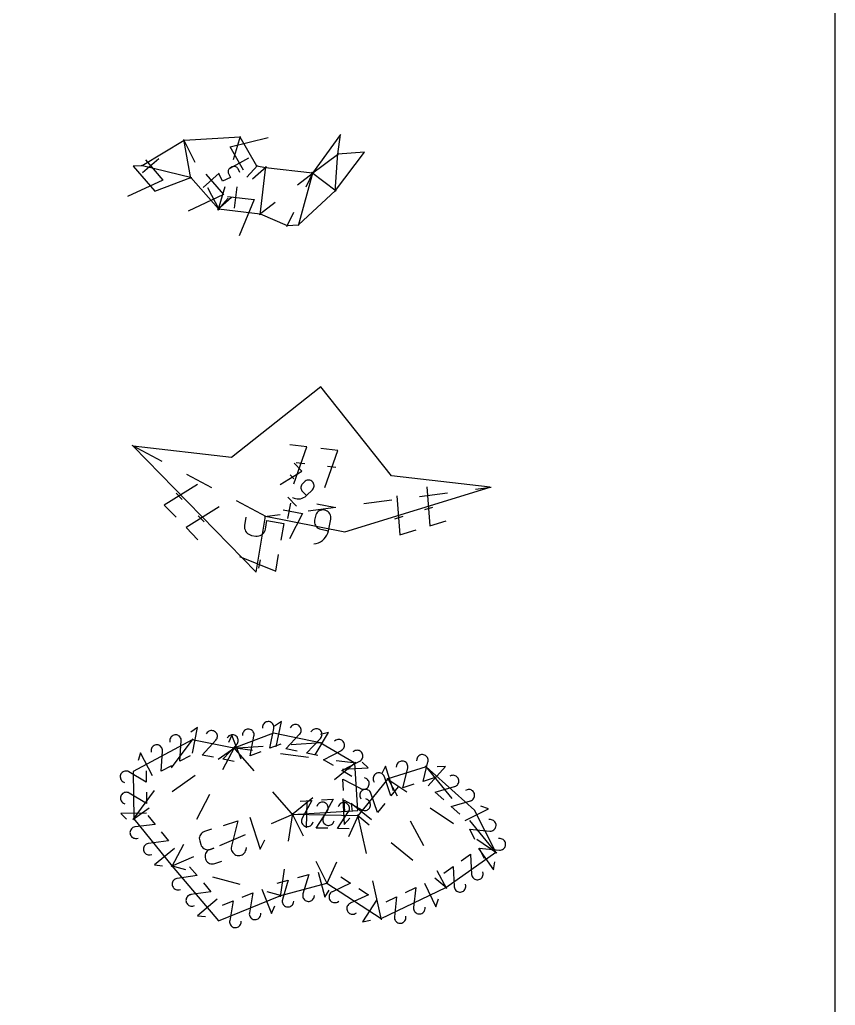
# Model space of a CAD drawing. Extents: x -2 to 214, y 3 to 282.
# Drawn here: x 198.3 to 214.39, y 183.94 to 203.37 of the extents above; entities that cross this region are included whole.
import ezdxf

# ---------------------------------------------------------------- set-up
doc = ezdxf.new("R2010")
doc.units = 0
doc.layers.add('Layer_1', color=7, linetype='CONTINUOUS')

msp = doc.modelspace()

# ---------------------------------------------------------------- linework, layer by layer
at = {"layer": 'Layer_1', "color": 5}
for points in [[(-1.511918, 3.023787), (214.388082, 3.023787), (214.388082, 282.423787), (-1.511918, 282.423787), (-1.511918, 3.023787)], [(200.970702, 199.987212), (201.677926, 200.25975), (202.224502, 199.6383), (203.046573, 199.542659), (203.579934, 199.309889), (203.799045, 199.326268), (204.529951, 200.005355), (205.103105, 200.755445), (204.578782, 200.715603), (204.633424, 201.10835), (204.07915, 200.344202), (203.152371, 200.452028), (202.977591, 200.479929), (202.654362, 201.052206), (201.546929, 200.98492), (200.71801, 200.491381), (200.541145, 200.48466), (200.970702, 199.987212)], [(200.541145, 194.963332), (202.96922, 192.481), (203.151126, 193.580644), (204.713963, 193.271018), (207.580198, 194.152324), (205.63774, 194.376126), (204.242373, 196.134896), (202.483603, 194.739529), (200.541145, 194.963332)], [(206.321691, 188.644073), (205.565491, 188.402057), (204.974613, 187.674181), (203.684004, 187.700255), (204.972503, 187.778525), (204.915657, 188.714318), (204.231416, 189.117091), (203.306669, 189.305986), (202.526596, 189.010058), (201.708459, 189.173553), (200.541145, 188.551073), (200.553189, 187.618731), (201.310233, 186.68502), (202.226153, 185.604395), (203.451894, 186.102051), (204.36315, 186.347916), (205.434512, 185.649797), (206.710509, 186.26501), (207.693154, 186.957354), (207.273309, 187.789906), (206.321691, 188.644073)]]:
    msp.add_lwpolyline(points, dxfattribs=at)
at = {"layer": 'Layer_1', "color": 1}
for points in [[(201.536956, 201.004743), (201.761044, 200.559393)], [(201.68187, 200.237913), (201.542985, 201.006757)], [(202.715664, 200.405846), (202.455568, 200.866341), (203.20442, 201.046727)], [(202.520116, 200.610637), (202.660818, 201.073436)], [(204.061342, 200.330965), (204.59659, 200.728842)], [(204.52843, 199.983215), (204.580306, 200.737739)], [(200.783363, 200.608856), (201.129018, 200.208569), (200.430327, 199.884299)], [(201.047244, 200.627264), (200.727066, 200.350788)], [(202.453324, 200.439741), (202.82166, 200.647785)], [(201.699498, 200.254547), (200.696438, 200.496588)], [(201.975261, 200.322181), (202.324543, 199.925052), (201.62883, 199.594447)], [(202.238962, 200.342988), (201.921314, 200.063609)], [(202.648481, 200.354968), (202.610423, 200.4309), (202.610423, 200.4309), (202.602366, 200.443914), (202.5924, 200.454977), (202.58085, 200.463984), (202.568034, 200.470824), (202.554282, 200.475393), (202.539914, 200.477573), (202.525252, 200.477262), (202.510623, 200.474352), (202.496349, 200.468732), (202.458524, 200.449774), (202.458524, 200.449774), (202.445486, 200.441706), (202.434415, 200.431736), (202.425416, 200.420194), (202.418593, 200.407391), (202.414053, 200.393661), (202.411894, 200.379317), (202.412222, 200.364684), (202.41514, 200.350083), (202.420756, 200.335837), (202.458814, 200.259905), (202.306544, 200.183589), (202.230429, 200.335453)], [(202.99239, 200.496468), (202.786008, 200.265822)], [(203.169054, 200.466658), (202.896981, 200.228053)], [(203.044008, 199.520617), (203.154936, 200.47407)], [(203.78197, 200.113517), (204.09668, 200.357808)], [(204.085038, 200.365598), (203.793157, 199.304876)], [(203.950111, 200.076849), (204.088795, 200.364187)], [(204.547688, 199.99202), (204.061412, 200.357537)], [(202.010391, 200.063832), (202.234475, 199.618481)], [(202.21805, 199.61707), (202.358748, 200.079869)], [(202.585496, 200.075766), (202.536608, 199.655572)], [(202.479896, 199.862276), (202.207819, 199.623671)], [(202.416085, 199.852408), (202.209707, 199.621766)], [(202.403558, 199.883753), (202.928886, 199.822634), (202.633484, 199.111257)], [(203.029044, 199.529052), (203.34375, 199.773347)], [(203.570289, 199.289904), (203.708973, 199.577242)], [(201.110814, 194.661537), (200.521538, 194.973721)], [(203.710744, 194.218985), (203.963344, 194.948201), (203.630547, 194.986544)], [(204.324186, 194.148306), (204.576789, 194.877522), (204.243989, 194.915865)], [(203.4375, 194.2039), (203.870006, 194.47241), (203.715482, 194.630387)], [(203.924947, 194.614935), (203.758574, 194.634102)], [(204.538389, 194.544256), (204.372016, 194.563426)], [(202.09124, 194.142139), (201.601027, 194.40184)], [(203.711806, 194.317667), (203.634555, 194.396647)], [(203.683598, 193.952302), (203.683598, 193.952302), (203.714071, 193.937965), (203.74569, 193.928373), (203.777952, 193.923456), (203.810365, 193.923145), (203.842422, 193.927371), (203.873629, 193.936067), (203.903484, 193.949159), (203.931495, 193.966579), (203.957156, 193.988264), (204.075633, 194.104152), (204.075633, 194.104152), (204.088583, 194.119304), (204.098362, 194.136032), (204.104963, 194.153904), (204.108385, 194.172467), (204.108611, 194.191288), (204.105647, 194.209925), (204.099474, 194.227935), (204.090086, 194.244879), (204.077481, 194.260313), (204.077481, 194.260313), (204.062344, 194.273224), (204.045629, 194.282968), (204.027765, 194.289537), (204.009194, 194.292923), (203.990363, 194.293121), (203.971715, 194.290126), (203.953695, 194.283935), (203.936741, 194.274537), (203.921303, 194.261928), (203.881803, 194.223292), (203.881803, 194.223292), (203.868859, 194.208137), (203.859091, 194.191397), (203.852505, 194.173522), (203.8491, 194.154948), (203.848889, 194.136121), (203.851866, 194.117483), (203.85804, 194.099481), (203.867413, 194.082555), (203.879989, 194.067153), (203.957156, 193.988264)], [(201.808626, 194.206204), (201.152975, 193.799158), (201.387226, 193.559675)], [(206.331583, 194.162473), (206.39291, 193.393185), (206.713112, 193.491642)], [(207.291326, 194.115039), (207.602208, 194.155164)], [(201.392797, 194.033738), (201.509905, 193.914012)], [(203.591001, 193.958134), (203.764744, 193.780507)], [(205.090568, 193.830975), (205.640756, 193.901993)], [(205.741354, 193.98099), (205.802678, 193.211702), (206.122884, 193.310159)], [(206.190948, 193.973007), (206.741137, 194.044021)], [(202.240412, 193.764766), (201.584764, 193.35772), (201.819012, 193.118237)], [(203.170733, 193.570258), (202.581453, 193.882438)], [(203.502859, 193.70715), (203.880335, 193.632365), (203.624839, 193.133537)], [(203.645953, 193.835868), (203.586133, 193.53394)], [(203.990187, 193.688947), (204.540375, 193.759961)], [(204.10569, 193.038273), (204.10569, 193.038273), (204.15215, 193.045917), (204.196163, 193.059905), (204.237216, 193.079763), (204.27479, 193.105025), (204.308367, 193.135227), (204.33744, 193.169901), (204.361485, 193.20858), (204.379988, 193.250797), (204.392434, 193.296083), (204.437198, 193.52204), (204.437198, 193.52204), (204.440162, 193.549681), (204.438186, 193.576636), (204.431667, 193.602396), (204.420935, 193.626445), (204.406337, 193.648271), (204.388219, 193.66736), (204.366922, 193.6832), (204.342795, 193.695279), (204.316182, 193.703082), (204.316182, 193.703082), (204.288545, 193.706028), (204.261603, 193.704067), (204.235868, 193.697544), (204.211847, 193.686802), (204.190046, 193.672186), (204.170978, 193.654043), (204.155156, 193.63271), (204.143081, 193.608534), (204.13527, 193.581857), (204.120372, 193.506652), (204.120372, 193.506652), (204.117409, 193.479026), (204.119349, 193.452109), (204.125854, 193.426406), (204.136575, 193.402424), (204.15117, 193.380665), (204.169295, 193.361636), (204.19061, 193.345846), (204.214772, 193.333795), (204.241446, 193.325991), (204.39241, 193.296083)], [(204.502886, 193.754408), (204.16297, 193.82175)], [(206.294312, 193.713842), (206.454392, 193.763062)], [(201.824586, 193.5923), (201.941694, 193.472574)], [(202.766129, 193.562282), (202.738817, 193.397164), (202.738817, 193.397164), (202.736577, 193.367086), (202.739642, 193.337905), (202.747619, 193.310166), (202.760121, 193.284416), (202.776751, 193.261207), (202.797127, 193.241081), (202.820855, 193.224589), (202.847543, 193.21228), (202.876806, 193.204699), (202.959063, 193.191093), (202.959063, 193.191093), (202.98919, 193.188845), (203.018386, 193.191907), (203.0461, 193.199884), (203.071804, 193.212383), (203.094957, 193.229009), (203.115016, 193.249371), (203.131444, 193.273075), (203.143707, 193.299727), (203.15126, 193.328937), (203.178575, 193.494055), (203.509696, 193.439279), (203.455069, 193.109043)], [(203.129116, 193.577804), (203.439994, 193.617932)], [(205.704083, 193.532359), (205.864163, 193.581582)], [(202.638028, 192.787882), (203.354248, 192.499574), (203.408946, 192.830229)], [(203.023127, 192.55435), (203.050471, 192.719654)], [(203.452599, 189.087617), (203.240051, 189.006982), (203.316508, 189.397673), (203.316508, 189.397673), (203.316632, 189.398061), (203.316744, 189.398449), (203.31685, 189.398837), (203.316946, 189.399225), (203.31703, 189.399613), (203.317108, 189.400001), (203.317175, 189.400425), (203.317238, 189.400848), (203.317295, 189.401307), (203.317295, 189.401307), (203.318798, 189.421796), (203.316688, 189.44164), (203.311234, 189.460482), (203.302711, 189.477951), (203.291387, 189.493689), (203.27753, 189.507327), (203.261415, 189.518507), (203.243307, 189.52686), (203.223484, 189.532025), (203.223484, 189.532025), (203.202991, 189.533387), (203.183147, 189.531192), (203.164313, 189.525696), (203.146854, 189.517152), (203.131134, 189.505817), (203.11752, 189.491953), (203.106372, 189.475817), (203.098057, 189.457666), (203.092939, 189.437759), (203.089139, 189.405692)], [(203.362651, 189.033335), (203.465091, 189.53484), (203.33082, 189.446092)], [(203.773465, 188.949416), (203.550735, 188.994914), (203.824226, 189.284199), (203.824226, 189.284199), (203.824533, 189.284453), (203.824833, 189.284714), (203.825122, 189.284978), (203.825408, 189.285253), (203.82569, 189.285539), (203.825972, 189.285839), (203.826254, 189.286156), (203.82654, 189.286492), (203.826829, 189.286844), (203.826829, 189.286844), (203.839053, 189.303354), (203.84788, 189.321254), (203.853348, 189.340089), (203.855482, 189.359411), (203.854325, 189.378764), (203.849908, 189.397701), (203.842263, 189.415764), (203.83143, 189.432503), (203.817438, 189.447464), (203.817438, 189.447464), (203.800854, 189.459579), (203.782912, 189.468334), (203.764056, 189.47376), (203.744731, 189.475877), (203.725388, 189.474699), (203.706469, 189.470261), (203.688421, 189.462584), (203.671692, 189.45169), (203.656723, 189.437604), (203.636368, 189.412536)], [(201.66537, 188.860527), (201.464781, 188.753561), (201.491014, 189.150796), (201.491014, 189.150796), (201.491088, 189.151184), (201.491151, 189.151572), (201.491208, 189.15196), (201.491253, 189.152348), (201.491285, 189.152736), (201.491313, 189.153159), (201.491328, 189.153583), (201.491335, 189.154006), (201.491331, 189.154465), (201.491331, 189.154465), (201.490223, 189.174979), (201.485609, 189.194395), (201.477809, 189.212391), (201.467134, 189.22864), (201.453905, 189.242807), (201.438429, 189.254579), (201.421022, 189.263621), (201.402004, 189.269608), (201.381684, 189.272218), (201.381684, 189.272218), (201.361184, 189.270998), (201.341778, 189.266306), (201.323793, 189.25846), (201.307562, 189.247767), (201.293409, 189.234527), (201.281665, 189.219048), (201.272655, 189.201624), (201.266714, 189.182567), (201.264163, 189.162173), (201.264467, 189.129883)], [(201.711898, 188.911877), (201.812204, 189.413813), (201.67831, 189.324493)], [(202.123068, 188.829704), (201.900144, 188.874253), (202.1724, 189.164702), (202.1724, 189.164702), (202.172707, 189.164956), (202.173007, 189.165217), (202.173296, 189.165485), (202.173579, 189.16576), (202.173861, 189.16605), (202.174143, 189.16635), (202.174422, 189.166667), (202.174704, 189.167002), (202.174993, 189.167355), (202.174993, 189.167355), (202.18715, 189.183918), (202.195899, 189.201853), (202.201286, 189.220713), (202.203339, 189.240041), (202.202097, 189.259391), (202.197599, 189.278307), (202.18988, 189.296338), (202.178976, 189.313031), (202.164921, 189.327932), (202.164921, 189.327932), (202.148284, 189.339976), (202.130303, 189.348658), (202.111426, 189.353999), (202.092094, 189.356045), (202.072755, 189.354779), (202.053856, 189.35026), (202.03584, 189.342506), (202.019157, 189.331541), (202.004249, 189.317391), (201.984003, 189.292238)], [(202.53429, 188.747528), (202.31137, 188.792077), (202.583623, 189.082523), (202.583623, 189.082523), (202.58393, 189.08278), (202.58423, 189.083041), (202.584519, 189.083306), (202.584805, 189.083584), (202.585083, 189.08387), (202.585366, 189.084174), (202.585644, 189.084488), (202.58593, 189.084826), (202.586216, 189.085183), (202.586216, 189.085183), (202.598372, 189.101742), (202.607121, 189.119681), (202.612508, 189.13854), (202.614561, 189.157869), (202.61332, 189.177219), (202.608822, 189.196131), (202.601103, 189.214162), (202.590199, 189.230855), (202.576144, 189.24576), (202.576144, 189.24576), (202.559507, 189.257804), (202.541526, 189.266482), (202.522649, 189.271827), (202.503316, 189.273837), (202.483977, 189.272599), (202.465079, 189.268084), (202.447063, 189.26033), (202.43038, 189.249365), (202.415471, 189.235215), (202.395225, 189.210062)], [(202.668473, 188.790154), (202.486919, 189.268733), (202.420897, 189.121949)], [(203.060511, 188.938875), (202.847963, 188.858241), (202.92442, 189.248931), (202.92442, 189.248931), (202.924544, 189.249319), (202.924657, 189.249707), (202.924762, 189.250096), (202.924854, 189.250484), (202.924942, 189.250872), (202.92502, 189.25126), (202.925087, 189.251683), (202.925151, 189.252106), (202.925203, 189.252565), (202.925203, 189.252565), (202.92671, 189.273054), (202.9246, 189.292898), (202.919146, 189.31174), (202.910623, 189.329209), (202.899295, 189.344947), (202.885442, 189.358585), (202.869323, 189.369761), (202.851219, 189.378115), (202.831396, 189.38328), (202.831396, 189.38328), (202.810903, 189.384656), (202.79106, 189.382451), (202.772225, 189.376954), (202.754766, 189.368407), (202.739046, 189.357075), (202.725432, 189.343211), (202.714285, 189.327072), (202.70597, 189.308921), (202.700851, 189.289018), (202.697051, 189.25695)], [(204.184334, 188.86549), (203.961605, 188.910984), (204.235092, 189.200273), (204.235092, 189.200273), (204.235402, 189.200527), (204.235699, 189.200784), (204.235992, 189.201052), (204.236277, 189.201328), (204.23656, 189.201613), (204.236842, 189.201913), (204.237124, 189.202227), (204.23741, 189.202562), (204.237699, 189.202915), (204.237699, 189.202915), (204.249923, 189.219425), (204.258749, 189.237325), (204.264214, 189.25616), (204.266366, 189.275481), (204.265202, 189.294835), (204.260785, 189.313768), (204.25314, 189.331831), (204.242306, 189.34857), (204.228315, 189.363535), (204.228315, 189.363535), (204.211731, 189.375649), (204.193789, 189.384405), (204.174933, 189.389827), (204.155608, 189.391944), (204.136265, 189.39078), (204.117345, 189.386345), (204.099297, 189.378665), (204.082569, 189.367772), (204.0676, 189.353685), (204.047245, 189.32862)], [(204.131308, 188.87904), (204.390963, 189.32015), (204.235159, 189.279785)], [(201.295342, 188.663207), (201.094752, 188.556238), (201.120981, 188.953473), (201.120981, 188.953473), (201.121059, 188.953865), (201.121123, 188.954256), (201.121179, 188.954648), (201.121221, 188.955039), (201.121257, 188.955441), (201.121281, 188.955851), (201.121299, 188.956274), (201.121306, 188.956715), (201.121302, 188.957174), (201.121302, 188.957174), (201.120191, 188.977688), (201.11558, 188.997104), (201.107781, 189.0151), (201.097105, 189.031345), (201.083873, 189.045516), (201.0684, 189.057285), (201.050994, 189.066327), (201.031976, 189.072313), (201.011656, 189.07492), (201.011656, 189.07492), (200.991156, 189.073678), (200.971749, 189.068983), (200.953765, 189.061137), (200.937533, 189.050444), (200.92338, 189.037205), (200.911636, 189.021725), (200.902626, 189.004305), (200.896685, 188.985244), (200.894135, 188.96485), (200.894438, 188.93256)], [(201.296256, 188.618786), (201.721695, 189.191365)], [(202.504452, 189.008669), (203.102174, 189.046194)], [(203.655838, 189.080956), (204.253563, 189.118481)], [(204.492652, 188.666337), (204.296743, 188.781653), (204.649313, 188.966522), (204.649313, 188.966522), (204.649701, 188.966663), (204.650054, 188.966811), (204.650407, 188.966967), (204.650759, 188.967136), (204.651112, 188.967316), (204.651465, 188.967506), (204.651818, 188.967715), (204.652206, 188.96794), (204.652594, 188.96818), (204.652594, 188.96818), (204.669513, 188.979829), (204.683674, 188.993894), (204.694955, 189.009939), (204.703246, 189.027521), (204.708432, 189.046201), (204.710407, 189.065543), (204.709031, 189.085108), (204.704219, 189.104458), (204.695841, 189.123152), (204.695841, 189.123152), (204.684086, 189.139994), (204.669954, 189.154101), (204.653878, 189.165348), (204.636289, 189.17362), (204.617609, 189.178785), (204.598277, 189.180725), (204.578715, 189.179314), (204.559355, 189.174439), (204.540626, 189.165976), (204.513236, 189.148869)], [(200.925359, 188.465913), (200.684511, 188.917567), (200.637662, 188.763587)], [(202.21999, 188.793887), (202.544733, 189.022847)], [(202.536883, 189.029722), (202.304156, 188.584866)], [(202.895298, 188.96442), (202.504576, 189.012785)], [(202.511903, 189.026688), (202.92163, 188.563011)], [(203.996403, 188.828113), (203.445851, 188.896266)], [(204.854041, 188.453604), (204.658133, 188.568924), (205.010706, 188.753794), (205.010706, 188.753794), (205.011094, 188.753935), (205.011447, 188.754083), (205.011799, 188.754238), (205.012152, 188.754407), (205.012505, 188.754584), (205.012858, 188.754778), (205.01321, 188.754986), (205.013598, 188.755208), (205.013987, 188.755452), (205.013987, 188.755452), (205.030906, 188.7671), (205.045066, 188.781166), (205.056348, 188.797206), (205.064638, 188.814789), (205.069824, 188.833472), (205.0718, 188.852815), (205.070424, 188.87238), (205.065609, 188.89173), (205.057234, 188.910423), (205.057234, 188.910423), (205.045518, 188.927265), (205.031389, 188.941369), (205.015313, 188.952619), (204.99772, 188.960888), (204.979044, 188.966057), (204.959708, 188.968), (204.940147, 188.966596), (204.920786, 188.961721), (204.902057, 188.953254), (204.874671, 188.936152)], [(206.475093, 188.424444), (206.258579, 188.355151), (206.355565, 188.741256), (206.355565, 188.741256), (206.35571, 188.74163), (206.355844, 188.742), (206.355971, 188.742374), (206.356084, 188.742755), (206.35619, 188.743143), (206.356288, 188.743542), (206.35638, 188.743955), (206.356465, 188.744389), (206.356542, 188.74484), (206.356542, 188.74484), (206.359118, 188.76522), (206.358059, 188.785149), (206.353611, 188.804251), (206.346019, 188.822144), (206.335541, 188.83846), (206.322425, 188.852811), (206.306921, 188.864823), (206.289285, 188.874123), (206.269763, 188.880328), (206.269763, 188.880328), (206.249379, 188.88278), (206.229447, 188.881637), (206.210348, 188.877142), (206.192462, 188.869529), (206.176167, 188.859041), (206.161837, 188.845918), (206.149853, 188.830392), (206.140593, 188.812704), (206.13443, 188.793097), (206.128941, 188.761276)], [(204.932788, 188.728422), (204.513966, 188.383592)], [(204.937681, 188.711591), (204.546955, 188.75996)], [(204.666642, 188.592744), (205.177559, 188.623777), (205.057043, 188.730461)], [(205.676348, 188.168818), (205.520328, 188.656321), (205.446644, 188.513227)], [(206.075696, 188.296622), (205.859182, 188.227329), (205.956168, 188.613434), (205.956168, 188.613434), (205.956312, 188.613804), (205.956446, 188.614178), (205.95657, 188.614552), (205.956686, 188.614933), (205.956792, 188.615321), (205.956891, 188.61572), (205.956983, 188.616133), (205.957067, 188.616563), (205.957145, 188.617015), (205.957145, 188.617015), (205.95972, 188.637395), (205.958662, 188.657327), (205.954213, 188.676426), (205.946622, 188.694322), (205.936144, 188.710635), (205.923028, 188.724986), (205.907523, 188.737001), (205.889884, 188.746301), (205.870365, 188.752502), (205.870365, 188.752502), (205.849982, 188.754954), (205.83005, 188.753815), (205.81095, 188.749317), (205.793065, 188.741707), (205.77677, 188.731219), (205.76244, 188.718093), (205.750456, 188.702567), (205.741196, 188.684882), (205.735033, 188.665275), (205.729543, 188.633454)], [(206.832433, 188.015927), (206.307693, 188.661288)], [(206.356775, 188.268675), (206.698684, 188.64959), (206.537969, 188.640894)], [(200.79693, 188.564313), (200.799865, 188.337004), (200.459012, 188.542677), (200.459012, 188.542677), (200.458698, 188.542924), (200.45838, 188.543164), (200.458059, 188.54339), (200.457731, 188.543612), (200.457389, 188.543827), (200.457036, 188.544036), (200.456669, 188.544247), (200.456281, 188.544452), (200.455872, 188.54466), (200.455872, 188.54466), (200.437139, 188.553091), (200.417772, 188.55791), (200.398203, 188.55924), (200.378871, 188.557219), (200.360206, 188.551969), (200.342644, 188.543623), (200.326625, 188.532313), (200.312574, 188.518166), (200.300928, 188.501311), (200.300928, 188.501311), (200.29262, 188.482529), (200.287883, 188.463133), (200.286595, 188.443554), (200.288641, 188.424225), (200.293905, 188.405574), (200.302265, 188.38803), (200.313607, 188.372032), (200.32781, 188.358002), (200.344761, 188.346374), (200.373583, 188.331819)], [(201.313196, 188.154565), (201.766593, 188.474224)], [(205.76885, 188.246489), (205.625576, 188.069994), (205.495419, 188.446214), (205.495419, 188.446214), (205.495334, 188.446605), (205.495242, 188.44699), (205.49514, 188.447371), (205.495031, 188.447752), (205.494907, 188.448133), (205.49477, 188.448521), (205.494622, 188.44892), (205.494456, 188.449325), (205.494276, 188.449749), (205.494276, 188.449749), (205.485284, 188.468217), (205.47349, 188.484317), (205.459309, 188.497867), (205.443162, 188.508691), (205.425467, 188.516611), (205.406632, 188.521444), (205.387081, 188.52301), (205.36723, 188.52114), (205.347496, 188.515647), (205.347496, 188.515647), (205.329088, 188.506539), (205.313029, 188.494671), (205.299507, 188.480454), (205.288705, 188.464297), (205.280806, 188.446598), (205.275998, 188.427771), (205.274481, 188.40822), (205.276421, 188.388348), (205.281995, 188.368564), (205.294819, 188.338931)], [(206.668807, 187.98859), (206.499636, 188.14044), (206.881846, 188.251784), (206.881846, 188.251784), (206.882234, 188.251847), (206.882622, 188.251921), (206.88301, 188.252003), (206.883398, 188.252094), (206.883786, 188.2522), (206.884174, 188.252317), (206.884562, 188.252447), (206.884986, 188.252592), (206.885409, 188.25275), (206.885409, 188.25275), (206.904304, 188.260815), (206.920969, 188.271797), (206.935204, 188.285287), (206.946817, 188.300876), (206.955601, 188.318162), (206.961362, 188.336733), (206.963902, 188.356181), (206.96302, 188.376099), (206.958512, 188.396081), (206.958512, 188.396081), (206.950327, 188.414919), (206.939285, 188.431545), (206.925756, 188.445755), (206.910153, 188.457347), (206.89287, 188.466114), (206.874304, 188.47185), (206.854852, 188.474348), (206.834909, 188.473406), (206.814875, 188.46882), (206.784642, 188.457481)], [(204.692059, 188.174215), (204.678276, 188.401125), (205.02856, 188.211955), (205.02856, 188.211955), (205.028884, 188.211726), (205.029212, 188.211504), (205.029544, 188.211292), (205.029883, 188.211087), (205.030235, 188.210886), (205.030588, 188.210692), (205.030976, 188.210502), (205.031364, 188.210315), (205.031788, 188.210128), (205.031788, 188.210128), (205.050901, 188.2026), (205.070477, 188.198712), (205.090084, 188.198313), (205.1093, 188.201259), (205.12769, 188.207394), (205.144835, 188.216566), (205.160298, 188.228631), (205.173657, 188.243434), (205.184484, 188.260822), (205.184484, 188.260822), (205.191885, 188.279981), (205.195692, 188.299582), (205.196045, 188.3192), (205.193081, 188.338408), (205.186932, 188.356788), (205.177746, 188.373908), (205.165653, 188.38935), (205.150794, 188.402685), (205.13331, 188.41349), (205.103825, 188.426652)], [(205.547133, 188.414524), (205.940893, 188.147153)], [(205.55501, 188.421618), (205.745006, 188.067016)], [(200.802346, 188.144994), (200.805281, 187.917686), (200.464427, 188.123359), (200.464427, 188.123359), (200.464116, 188.123609), (200.463799, 188.123845), (200.463478, 188.124071), (200.463146, 188.124293), (200.462807, 188.124509), (200.462455, 188.12472), (200.462084, 188.124928), (200.461696, 188.125133), (200.461291, 188.125341), (200.461291, 188.125341), (200.442555, 188.133773), (200.423187, 188.138592), (200.403622, 188.139922), (200.384286, 188.1379), (200.365624, 188.132651), (200.348063, 188.124304), (200.33204, 188.112994), (200.317989, 188.098848), (200.306347, 188.081992), (200.306347, 188.081992), (200.298039, 188.06321), (200.293298, 188.043814), (200.292014, 188.024235), (200.29406, 188.004906), (200.299323, 187.986255), (200.307684, 187.968711), (200.319026, 187.952713), (200.333229, 187.938683), (200.350176, 187.927055), (200.378998, 187.9125)], [(200.539953, 187.600919), (200.965392, 188.173495)], [(202.046995, 188.093316), (201.789838, 187.601766)], [(203.28897, 188.147302), (203.698697, 187.683628)], [(205.504549, 187.92091), (205.361275, 187.744415), (205.231118, 188.120635), (205.231118, 188.120635), (205.231033, 188.121023), (205.230941, 188.121408), (205.230839, 188.121789), (205.23073, 188.12217), (205.230606, 188.122554), (205.230469, 188.122942), (205.23032, 188.123337), (205.230155, 188.123747), (205.229975, 188.124166), (205.229975, 188.124166), (205.220982, 188.142638), (205.209189, 188.158739), (205.195011, 188.172289), (205.178861, 188.183112), (205.161165, 188.191028), (205.142331, 188.195861), (205.12278, 188.197431), (205.102929, 188.195558), (205.083194, 188.190065), (205.083194, 188.190065), (205.064787, 188.180957), (205.048732, 188.169089), (205.035206, 188.154876), (205.024404, 188.138715), (205.016505, 188.12102), (205.011697, 188.102192), (205.01018, 188.082637), (205.01212, 188.062769), (205.017694, 188.042985), (205.030518, 188.013352)], [(206.980885, 187.708471), (206.81171, 187.860324), (207.19392, 187.971668), (207.19392, 187.971668), (207.194308, 187.971731), (207.194696, 187.971802), (207.195085, 187.971886), (207.195473, 187.971978), (207.195861, 187.972084), (207.196249, 187.9722), (207.196637, 187.972331), (207.19706, 187.972476), (207.197483, 187.972634), (207.197483, 187.972634), (207.216378, 187.980699), (207.233043, 187.991681), (207.247282, 188.005167), (207.258891, 188.02076), (207.267676, 188.038043), (207.273436, 188.056613), (207.275976, 188.076062), (207.275095, 188.09598), (207.270586, 188.115964), (207.270586, 188.115964), (207.262402, 188.134799), (207.251346, 188.151426), (207.23782, 188.165639), (207.222217, 188.177231), (207.204931, 188.185994), (207.186364, 188.19173), (207.166912, 188.194232), (207.146973, 188.19329), (207.126935, 188.1887), (207.096702, 188.177365)], [(204.085694, 188.03098), (203.666873, 187.686151)], [(203.837466, 187.965984), (204.064376, 187.979767), (203.875206, 187.629484), (203.875206, 187.629484), (203.874973, 187.629159), (203.874754, 187.628831), (203.874539, 187.6285), (203.874334, 187.628157), (203.874137, 187.627808), (203.873943, 187.627445), (203.873752, 187.627067), (203.873565, 187.626672), (203.873375, 187.626252), (203.873375, 187.626252), (203.865847, 187.607139), (203.861962, 187.587563), (203.861564, 187.567956), (203.86451, 187.54874), (203.870644, 187.530346), (203.879817, 187.513205), (203.891882, 187.497739), (203.906681, 187.484383), (203.924073, 187.473556), (203.924073, 187.473556), (203.943232, 187.466155), (203.962832, 187.462345), (203.982447, 187.461996), (204.001659, 187.464962), (204.020039, 187.471111), (204.037159, 187.480298), (204.0526, 187.492391), (204.065935, 187.50725), (204.076741, 187.524734), (204.089903, 187.554219)], [(203.961707, 187.438663), (203.972047, 187.950416), (203.855979, 187.838914)], [(204.38092, 187.430189), (204.153639, 187.434782), (204.370485, 187.768637), (204.370485, 187.768637), (204.370742, 187.768944), (204.370989, 187.769251), (204.371229, 187.769565), (204.371462, 187.769889), (204.371688, 187.770221), (204.37191, 187.770567), (204.372129, 187.77093), (204.372351, 187.771308), (204.37257, 187.77171), (204.37257, 187.77171), (204.381618, 187.790153), (204.387076, 187.809351), (204.389051, 187.828863), (204.387675, 187.848252), (204.383047, 187.86708), (204.375286, 187.884909), (204.364512, 187.901299), (204.350838, 187.915809), (204.334378, 187.928004), (204.334378, 187.928004), (204.315882, 187.93693), (204.296648, 187.942306), (204.277125, 187.944243), (204.257737, 187.942835), (204.238923, 187.938193), (204.221115, 187.930417), (204.204746, 187.919612), (204.190254, 187.905882), (204.178073, 187.889326), (204.162571, 187.861001)], [(204.256047, 187.991409), (204.482957, 188.005192), (204.293787, 187.654909), (204.293787, 187.654909), (204.293558, 187.654584), (204.293336, 187.654256), (204.293124, 187.653924), (204.292916, 187.653586), (204.292718, 187.653236), (204.292524, 187.652873), (204.292334, 187.652496), (204.292147, 187.652097), (204.29196, 187.651681), (204.29196, 187.651681), (204.284432, 187.632567), (204.280544, 187.612991), (204.280156, 187.593381), (204.283119, 187.574168), (204.289254, 187.555774), (204.298426, 187.538633), (204.310491, 187.523167), (204.325294, 187.509807), (204.342682, 187.498981), (204.342682, 187.498981), (204.361842, 187.491579), (204.381442, 187.487773), (204.40106, 187.487424), (204.420269, 187.490391), (204.438648, 187.496536), (204.455769, 187.505726), (204.47121, 187.517819), (204.484545, 187.532675), (204.49535, 187.550158), (204.508512, 187.579643)], [(204.800189, 187.421719), (204.572905, 187.426312), (204.789754, 187.760167), (204.789754, 187.760167), (204.790011, 187.760474), (204.790258, 187.760781), (204.790498, 187.761095), (204.790728, 187.761416), (204.790953, 187.761751), (204.791176, 187.762097), (204.791398, 187.762456), (204.791617, 187.762837), (204.791839, 187.76324), (204.791839, 187.76324), (204.800888, 187.781683), (204.806342, 187.800881), (204.808317, 187.820393), (204.806941, 187.839782), (204.802313, 187.858609), (204.794555, 187.876439), (204.783781, 187.892825), (204.770108, 187.907339), (204.753647, 187.919534), (204.753647, 187.919534), (204.735147, 187.928459), (204.715918, 187.933836), (204.696391, 187.935773), (204.677006, 187.934365), (204.658189, 187.929722), (204.640381, 187.921947), (204.624015, 187.911142), (204.609523, 187.897411), (204.597342, 187.880856), (204.581837, 187.852531)], [(204.674572, 188.01683), (204.705609, 187.505909), (204.812293, 187.626425)], [(204.717487, 187.755634), (204.703704, 187.982544), (205.053984, 187.793374), (205.053984, 187.793374), (205.054313, 187.793141), (205.054637, 187.792922), (205.054972, 187.792707), (205.055311, 187.792502), (205.05566, 187.792305), (205.056013, 187.792111), (205.056401, 187.79192), (205.056789, 187.791733), (205.057212, 187.791543), (205.057212, 187.791543), (205.076326, 187.784015), (205.095902, 187.780131), (205.115512, 187.779732), (205.134725, 187.782678), (205.153119, 187.788812), (205.17026, 187.797985), (205.185726, 187.81005), (205.199086, 187.824849), (205.209909, 187.842241), (205.209909, 187.842241), (205.217314, 187.8614), (205.22112, 187.881), (205.221469, 187.900615), (205.218506, 187.919827), (205.212361, 187.938207), (205.203171, 187.955327), (205.191077, 187.970768), (205.176222, 187.984103), (205.158738, 187.994909), (205.129253, 188.008071)], [(205.240279, 187.595374), (204.842879, 187.917975), (204.859533, 187.757891)], [(200.807757, 187.725732), (200.29594, 187.719121), (200.411228, 187.606807)], [(200.830635, 187.682916), (200.973806, 187.506333), (200.578836, 187.456524), (200.578836, 187.456524), (200.578437, 187.456524), (200.578042, 187.456513), (200.577647, 187.456492), (200.577252, 187.45646), (200.576853, 187.456418), (200.576444, 187.456365), (200.576024, 187.456302), (200.575594, 187.456224), (200.575143, 187.456132), (200.575143, 187.456132), (200.555218, 187.451141), (200.537032, 187.442921), (200.520846, 187.43184), (200.506929, 187.418269), (200.495535, 187.402584), (200.486923, 187.385153), (200.481357, 187.366343), (200.479095, 187.346535), (200.480404, 187.326091), (200.480404, 187.326091), (200.485523, 187.306202), (200.493824, 187.288041), (200.504947, 187.27188), (200.518532, 187.257977), (200.53422, 187.2466), (200.551655, 187.238013), (200.570468, 187.232485), (200.590312, 187.230277), (200.610819, 187.231653), (200.64246, 187.238095)], [(200.535053, 187.605943), (200.859799, 187.834903)], [(203.704408, 187.708982), (203.262212, 187.519862)], [(203.607814, 187.175649), (203.687193, 187.722215)], [(203.899096, 187.271961), (203.674045, 187.720084)], [(204.983905, 187.694331), (204.785016, 187.262944)], [(205.196507, 187.494052), (204.957383, 187.688165)], [(205.143114, 186.932473), (204.969699, 187.69582)], [(206.399846, 187.835524), (206.858799, 187.52389)], [(207.091488, 187.58207), (207.548522, 187.812544), (207.395653, 187.862896)], [(202.325862, 187.486104), (202.606469, 187.575911), (202.48077, 187.075499), (202.48077, 187.075499), (202.480583, 187.075019), (202.480411, 187.074536), (202.480248, 187.074053), (202.4801, 187.073559), (202.479963, 187.073058), (202.479836, 187.072539), (202.479719, 187.072003), (202.479606, 187.071442), (202.479504, 187.07086), (202.479504, 187.07086), (202.476156, 187.044444), (202.477528, 187.018617), (202.483293, 186.993859), (202.493132, 186.970664), (202.50671, 186.949522), (202.523711, 186.930924), (202.543805, 186.915352), (202.566665, 186.903301), (202.591966, 186.895258), (202.591966, 186.895258), (202.618393, 186.892083), (202.64423, 186.893561), (202.668981, 186.899389), (202.692162, 186.909253), (202.713283, 186.922845), (202.731853, 186.939856), (202.747386, 186.959979), (202.759387, 186.982902), (202.767374, 187.008313), (202.774486, 187.049552)], [(202.843433, 187.651741), (203.045642, 187.019919), (203.141139, 187.205374)], [(206.007003, 187.578028), (206.268997, 187.089039)], [(207.280284, 187.207678), (207.177922, 187.410659), (207.574455, 187.375367), (207.574455, 187.375367), (207.574843, 187.375283), (207.575231, 187.375209), (207.575619, 187.375145), (207.576007, 187.375092), (207.576395, 187.375046), (207.576818, 187.375011), (207.577242, 187.374986), (207.577665, 187.374969), (207.578124, 187.374962), (207.578124, 187.374962), (207.598659, 187.375604), (207.618174, 187.37977), (207.636343, 187.387157), (207.652828, 187.397458), (207.667299, 187.410363), (207.67942, 187.425568), (207.688857, 187.442762), (207.695274, 187.461639), (207.698343, 187.481892), (207.698343, 187.481892), (207.697567, 187.502417), (207.693316, 187.521925), (207.685883, 187.540083), (207.675564, 187.556554), (207.662653, 187.571007), (207.647444, 187.583101), (207.630232, 187.592506), (207.611313, 187.59888), (207.590982, 187.601893), (207.558696, 187.602331)], [(207.707152, 186.940135), (207.182413, 187.585499)], [(201.094742, 187.357175), (201.237913, 187.180595), (200.842943, 187.130787), (200.842943, 187.130787), (200.842545, 187.130783), (200.842149, 187.130776), (200.841754, 187.130755), (200.841359, 187.130723), (200.840957, 187.130681), (200.840551, 187.130628), (200.840132, 187.130564), (200.839701, 187.130487), (200.83925, 187.130395), (200.83925, 187.130395), (200.819321, 187.125403), (200.801139, 187.117183), (200.784954, 187.106103), (200.771036, 187.092531), (200.759638, 187.076847), (200.75103, 187.059413), (200.745464, 187.040606), (200.743202, 187.020798), (200.744511, 187.000354), (200.744511, 187.000354), (200.74963, 186.980464), (200.757931, 186.962303), (200.769054, 186.946143), (200.782639, 186.93224), (200.798327, 186.920863), (200.815758, 186.912276), (200.834575, 186.906748), (200.854419, 186.90454), (200.874926, 186.905915), (200.906567, 186.912354)], [(202.088887, 187.410236), (201.948584, 187.365331), (201.948584, 187.365331), (201.924073, 187.354994), (201.902416, 187.340869), (201.883881, 187.323488), (201.868733, 187.30338), (201.857236, 187.281066), (201.849658, 187.257077), (201.846271, 187.231939), (201.847333, 187.206179), (201.853119, 187.180324), (201.875601, 187.110071), (201.875601, 187.110071), (201.885902, 187.085673), (201.899989, 187.064087), (201.917346, 187.045587), (201.93744, 187.030457), (201.959756, 187.01896), (201.98377, 187.011378), (202.008955, 187.007988), (202.034785, 187.009057), (202.060746, 187.014871), (202.130998, 187.037353), (202.060746, 187.014871), (202.060746, 187.014871), (202.036235, 187.004527), (202.014582, 186.990399), (201.99605, 186.973003), (201.980909, 186.95287), (201.969426, 186.930522), (201.961866, 186.90648), (201.958497, 186.881274), (201.959587, 186.855429), (201.965408, 186.829465), (201.965408, 186.829465), (201.975706, 186.805063), (201.989796, 186.783477), (202.007149, 186.764981), (202.027246, 186.749847), (202.049563, 186.738353), (202.073577, 186.730772), (202.098758, 186.727378), (202.124592, 186.728451), (202.150553, 186.734261), (202.290856, 186.779166)], [(202.752152, 187.301711), (202.242088, 187.083564)], [(201.532677, 187.110216), (201.299949, 186.66536)], [(206.057912, 186.794776), (205.62721, 187.144414)], [(207.317749, 187.212257), (207.711512, 186.944887)], [(207.469105, 186.833243), (207.366746, 187.036221), (207.763279, 187.000929), (207.763279, 187.000929), (207.763667, 187.000844), (207.764055, 187.00077), (207.764443, 187.000707), (207.764831, 187.000654), (207.765219, 187.000608), (207.765643, 187.000576), (207.766066, 187.000548), (207.766489, 187.000534), (207.766948, 187.000527), (207.766948, 187.000527), (207.78748, 187.001165), (207.806999, 187.005335), (207.825167, 187.012722), (207.841652, 187.02302), (207.856123, 187.035928), (207.868241, 187.051129), (207.877678, 187.068324), (207.884098, 187.087201), (207.887168, 187.107454), (207.887168, 187.107454), (207.886391, 187.127978), (207.88214, 187.147487), (207.874707, 187.165645), (207.864385, 187.182119), (207.851473, 187.196569), (207.836265, 187.208666), (207.819057, 187.218067), (207.800137, 187.224446), (207.779807, 187.227458), (207.747517, 187.227892)], [(201.35881, 187.03148), (200.961219, 186.709111), (201.121299, 186.692407)], [(207.007992, 186.787689), (207.193829, 186.918622), (207.216886, 186.52119), (207.216886, 186.52119), (207.216862, 186.520791), (207.216844, 186.5204), (207.216837, 186.520005), (207.21684, 186.519606), (207.216858, 186.519204), (207.216883, 186.518795), (207.216918, 186.518371), (207.216967, 186.517937), (207.217027, 186.517482), (207.217027, 186.517482), (207.220661, 186.497265), (207.227639, 186.478564), (207.237601, 186.461673), (207.250203, 186.446867), (207.265083, 186.434442), (207.281896, 186.424674), (207.300286, 186.417851), (207.319897, 186.41426), (207.340383, 186.414186), (207.340383, 186.414186), (207.360573, 186.417953), (207.379249, 186.425009), (207.396126, 186.435017), (207.410914, 186.447632), (207.423321, 186.46252), (207.433065, 186.479333), (207.439849, 186.497734), (207.443391, 186.51738), (207.443401, 186.537936), (207.439112, 186.569937)], [(207.350762, 187.029187), (207.645578, 186.610757), (207.673038, 186.769348)], [(201.732024, 186.865417), (201.289831, 186.676296)], [(204.373109, 186.328087), (204.148062, 186.77621)], [(204.552747, 186.759153), (204.353862, 186.327766)], [(201.578146, 186.612094), (201.288823, 186.690848)], [(201.655567, 186.673417), (201.802552, 186.499999), (201.40876, 186.441593), (201.40876, 186.441593), (201.408361, 186.441582), (201.407966, 186.441565), (201.407575, 186.441533), (201.407179, 186.441494), (201.406781, 186.441445), (201.406372, 186.441381), (201.405955, 186.441307), (201.405525, 186.441219), (201.405077, 186.44112), (201.405077, 186.44112), (201.385265, 186.435698), (201.367263, 186.42708), (201.351324, 186.41565), (201.337703, 186.401778), (201.326654, 186.38585), (201.318424, 186.368233), (201.31327, 186.34931), (201.311443, 186.329455), (201.313196, 186.309044), (201.313196, 186.309044), (201.318745, 186.28927), (201.327441, 186.271296), (201.338913, 186.255379), (201.352799, 186.241776), (201.368734, 186.230745), (201.386348, 186.222543), (201.405282, 186.217424), (201.425164, 186.215649), (201.445639, 186.217473), (201.477132, 186.224599)], [(203.448704, 186.080091), (203.528083, 186.626657)], [(203.78602, 186.457288), (204.005501, 186.516505), (203.890784, 186.135294), (203.890784, 186.135294), (203.890622, 186.134927), (203.89047, 186.13456), (203.890333, 186.134193), (203.890199, 186.133819), (203.890075, 186.133438), (203.889959, 186.133043), (203.88985, 186.132634), (203.889744, 186.132207), (203.889645, 186.131759), (203.889645, 186.131759), (203.886121, 186.11152), (203.886258, 186.091563), (203.889818, 186.072277), (203.896574, 186.054049), (203.906289, 186.037271), (203.918728, 186.022327), (203.933661, 186.009609), (203.950848, 185.999506), (203.970064, 185.992408), (203.970064, 185.992408), (203.990321, 185.989018), (204.010288, 185.989236), (204.029571, 185.992845), (204.047792, 185.999622), (204.064552, 186.009345), (204.079475, 186.021794), (204.092161, 186.036752), (204.102229, 186.053989), (204.109291, 186.073293), (204.116245, 186.104824)], [(204.190843, 186.566508), (204.324179, 186.072319), (204.404394, 186.211857)], [(206.530998, 186.60005), (206.72099, 186.245448)], [(206.665184, 186.546153), (206.85102, 186.67709), (206.874078, 186.279657), (206.874078, 186.279657), (206.87405, 186.279259), (206.874036, 186.278864), (206.874029, 186.278468), (206.874032, 186.278073), (206.874046, 186.277671), (206.874071, 186.277262), (206.87411, 186.276839), (206.874159, 186.276401), (206.874216, 186.275946), (206.874216, 186.275946), (206.877853, 186.255728), (206.884831, 186.237031), (206.894793, 186.220137), (206.907391, 186.205334), (206.922274, 186.192906), (206.939084, 186.183141), (206.957475, 186.176318), (206.977089, 186.172727), (206.997571, 186.172653), (206.997571, 186.172653), (207.017761, 186.176417), (207.03644, 186.183476), (207.053317, 186.193481), (207.068102, 186.2061), (207.080513, 186.220983), (207.090253, 186.2378), (207.097041, 186.256201), (207.100582, 186.275847), (207.100589, 186.2964), (207.0963, 186.328404)], [(201.926712, 186.353515), (202.073697, 186.180096), (201.679905, 186.121687), (201.679905, 186.121687), (201.679506, 186.12168), (201.679111, 186.121659), (201.678716, 186.12163), (201.678324, 186.121592), (201.677922, 186.121539), (201.677517, 186.121479), (201.6771, 186.121405), (201.67667, 186.121316), (201.676222, 186.121218), (201.676222, 186.121218), (201.65641, 186.115792), (201.638408, 186.107177), (201.622469, 186.095747), (201.608848, 186.081876), (201.597799, 186.065944), (201.589569, 186.04833), (201.584415, 186.029407), (201.582588, 186.009549), (201.584337, 185.989141), (201.584337, 185.989141), (201.58989, 185.969368), (201.598586, 185.951394), (201.610058, 185.935477), (201.623944, 185.921874), (201.639875, 185.910842), (201.657493, 185.90264), (201.676423, 185.897521), (201.696309, 185.895747), (201.716781, 185.897571), (201.748277, 185.904697)], [(202.648703, 186.320685), (202.113423, 186.46639)], [(203.381144, 186.34805), (203.600625, 186.407268), (203.485908, 186.026052), (203.485908, 186.026052), (203.485746, 186.025689), (203.485598, 186.025322), (203.485457, 186.024955), (203.485323, 186.024581), (203.485199, 186.024197), (203.485083, 186.023805), (203.484974, 186.023396), (203.484868, 186.022969), (203.484769, 186.022521), (203.484769, 186.022521), (203.481245, 186.002282), (203.481382, 185.982326), (203.484945, 185.963039), (203.491698, 185.944811), (203.501413, 185.92803), (203.513852, 185.913089), (203.528785, 185.900372), (203.545972, 185.890268), (203.565188, 185.883167), (203.565188, 185.883167), (203.585445, 185.879777), (203.605412, 185.879999), (203.624695, 185.883608), (203.642916, 185.890385), (203.65968, 185.900107), (203.674599, 185.912557), (203.687285, 185.927511), (203.697353, 185.944751), (203.704415, 185.964055), (203.711369, 185.995586)], [(204.639629, 186.473233), (204.830091, 186.349123), (204.469478, 186.180477), (204.469478, 186.180477), (204.46909, 186.180354), (204.468737, 186.180223), (204.468384, 186.180082), (204.468031, 186.179934), (204.467678, 186.179772), (204.46729, 186.179595), (204.466902, 186.179405), (204.466514, 186.179197), (204.466126, 186.178974), (204.466126, 186.178974), (204.448692, 186.168105), (204.433907, 186.1547), (204.421909, 186.139188), (204.412825, 186.122001), (204.406796, 186.103572), (204.403939, 186.084338), (204.404432, 186.064731), (204.408362, 186.045184), (204.41588, 186.02613), (204.41588, 186.02613), (204.426858, 186.00877), (204.440331, 185.994038), (204.455878, 185.982068), (204.473076, 185.973005), (204.491498, 185.966994), (204.510724, 185.964175), (204.530332, 185.964687), (204.549893, 185.968677), (204.568986, 185.976282), (204.597123, 185.992122)], [(205.439426, 185.628158), (205.266011, 186.391505)], [(206.287895, 186.345373), (206.510195, 185.884306), (206.56326, 186.036255)], [(206.727739, 186.251022), (206.488615, 186.445138)], [(202.690123, 186.068992), (202.900752, 186.154509), (202.833337, 185.76216), (202.833337, 185.76216), (202.83322, 185.761779), (202.833118, 185.761398), (202.833023, 185.761014), (202.832934, 185.760626), (202.83286, 185.760231), (202.83279, 185.759825), (202.832733, 185.759409), (202.83268, 185.758971), (202.832635, 185.758516), (202.832635, 185.758516), (202.831604, 185.737999), (202.834173, 185.718204), (202.840057, 185.699497), (202.848982, 185.682228), (202.86067, 185.666759), (202.874837, 185.653441), (202.891206, 185.642639), (202.909498, 185.634705), (202.929433, 185.629999), (202.929433, 185.629999), (202.949954, 185.629103), (202.969745, 185.631753), (202.988446, 185.637683), (203.005704, 185.646629), (203.021155, 185.658324), (203.034448, 185.672498), (203.045218, 185.688889), (203.053114, 185.707226), (203.05777, 185.727246), (203.060829, 185.759391)], [(203.078623, 186.226723), (203.271176, 185.752459), (203.333791, 185.900732)], [(203.473304, 186.096223), (203.18398, 186.174978)], [(204.990971, 186.244291), (205.181433, 186.120181), (204.82082, 185.951535), (204.82082, 185.951535), (204.820431, 185.951412), (204.820043, 185.951281), (204.819691, 185.95114), (204.819338, 185.950992), (204.81895, 185.950826), (204.818597, 185.950653), (204.818209, 185.950463), (204.817821, 185.950255), (204.817433, 185.950032), (204.817433, 185.950032), (204.799995, 185.939163), (204.78521, 185.925758), (204.773209, 185.910242), (204.764128, 185.893059), (204.758096, 185.87463), (204.755252, 185.855396), (204.755729, 185.835789), (204.759658, 185.816241), (204.767176, 185.797188), (204.767176, 185.797188), (204.778155, 185.779828), (204.791631, 185.765092), (204.807178, 185.753126), (204.824376, 185.744063), (204.842798, 185.738052), (204.862024, 185.735233), (204.881628, 185.735744), (204.901189, 185.739734), (204.920285, 185.74734), (204.948423, 185.76318)], [(205.910201, 186.163276), (206.114971, 186.262004), (206.072623, 185.866163), (206.072623, 185.866163), (206.072532, 185.865775), (206.07245, 185.865387), (206.07238, 185.864999), (206.07232, 185.864607), (206.072267, 185.864209), (206.072225, 185.863799), (206.072193, 185.863376), (206.072168, 185.862939), (206.072154, 185.86248), (206.072154, 185.86248), (206.072429, 185.841938), (206.076246, 185.822351), (206.083309, 185.804053), (206.093314, 185.787388), (206.105961, 185.772691), (206.120947, 185.760301), (206.137968, 185.750558), (206.156729, 185.743805), (206.176922, 185.740376), (206.176922, 185.740376), (206.197457, 185.740782), (206.21704, 185.744687), (206.235328, 185.751796), (206.251983, 185.761818), (206.266662, 185.774472), (206.279023, 185.789462), (206.288731, 185.806505), (206.295445, 185.825304), (206.298831, 185.845578), (206.299854, 185.877854)], [(202.197818, 186.033648), (201.807346, 185.702693), (201.96775, 185.689481)], [(202.301573, 185.911241), (202.512203, 185.996758), (202.444787, 185.604409), (202.444787, 185.604409), (202.444671, 185.604024), (202.444565, 185.603643), (202.44447, 185.603262), (202.444385, 185.602874), (202.444307, 185.602479), (202.44424, 185.602073), (202.44418, 185.601654), (202.444131, 185.601216), (202.444085, 185.600761), (202.444085, 185.600761), (202.443055, 185.580244), (202.44562, 185.560453), (202.451508, 185.541745), (202.460433, 185.524476), (202.472117, 185.509004), (202.486284, 185.49569), (202.502657, 185.484884), (202.520948, 185.47695), (202.540884, 185.472244), (202.540884, 185.472244), (202.561405, 185.471348), (202.581192, 185.473997), (202.599896, 185.479931), (202.617154, 185.488878), (202.632606, 185.500572), (202.645899, 185.514747), (202.656669, 185.531137), (202.664564, 185.549474), (202.669221, 185.569491), (202.672279, 185.601636)], [(205.342267, 186.015374), (205.062825, 185.586527), (205.220302, 185.619765)], [(205.532461, 185.981151), (205.73723, 186.079879), (205.694883, 185.684038), (205.694883, 185.684038), (205.694791, 185.68365), (205.69471, 185.683262), (205.69464, 185.682874), (205.69458, 185.682482), (205.694527, 185.682083), (205.694484, 185.681674), (205.694453, 185.681251), (205.694428, 185.680813), (205.694414, 185.680355), (205.694414, 185.680355), (205.694685, 185.659816), (205.698506, 185.640226), (205.705569, 185.621928), (205.715573, 185.605263), (205.72822, 185.590566), (205.743203, 185.578176), (205.760228, 185.568436), (205.778989, 185.56168), (205.799182, 185.558251), (205.799182, 185.558251), (205.819717, 185.558661), (205.8393, 185.562562), (205.857588, 185.569671), (205.874239, 185.579693), (205.888918, 185.592347), (205.901283, 185.607337), (205.910991, 185.62438), (205.917704, 185.643179), (205.921091, 185.663453), (205.922114, 185.695729)]]:
    msp.add_lwpolyline(points, dxfattribs=at)

doc.saveas('drawing.dxf')
